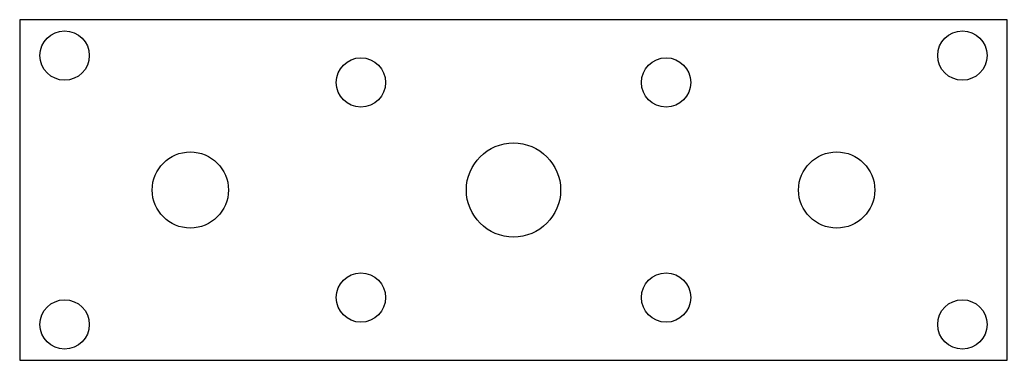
# Model space of a CAD drawing. Header units: millimetres. Extents: x -55 to 55, y -19 to 19.
import ezdxf

# ---------------------------------------------------------------- set-up
doc = ezdxf.new("R2010")
doc.units = ezdxf.units.MM

msp = doc.modelspace()

# ---------------------------------------------------------------- linework, layer by layer
at = {"layer": 'CUT'}
msp.add_lwpolyline([(-55, -19), (55, -19), (55, 19), (-55, 19)], close=True, dxfattribs=at)
at = {"layer": 'DRILL'}
for centre, radius in [((-50, 15), 2.75), ((50, 15), 2.75), ((-17, 12), 2.75), ((17, 12), 2.75), ((0, 0), 5.25), ((-36, 0), 4.25), ((36, 0), 4.25), ((-17, -12), 2.75), ((17, -12), 2.75), ((-50, -15), 2.75), ((50, -15), 2.75)]:
    msp.add_circle(centre, radius, dxfattribs=at)

doc.saveas('drawing.dxf')
